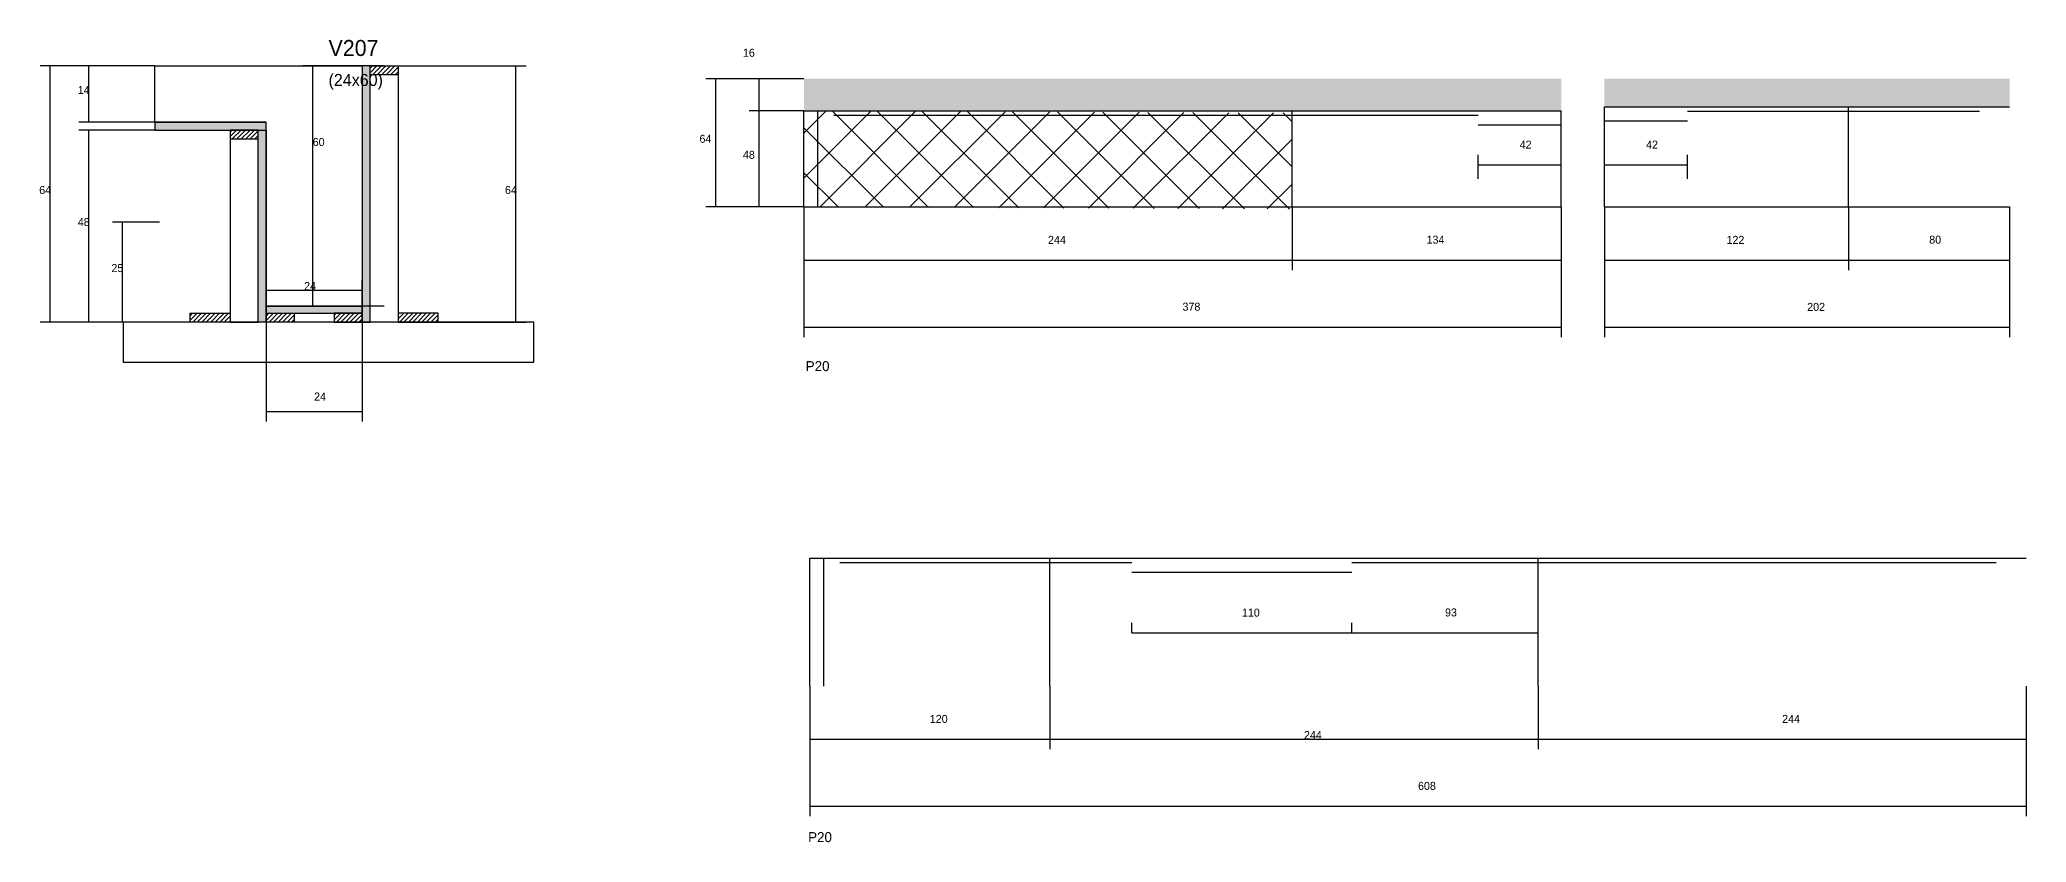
# Model space of a CAD drawing. Header units: metres. Extents: x 3217 to 5468, y 7871 to 9160.
# Drawn here: x 4421 to 5414, y 8759 to 9160 of the extents above; entities that cross this region are included whole.
import ezdxf

# ---------------------------------------------------------------- set-up
doc = ezdxf.new("R2010")
doc.units = ezdxf.units.M
for name, color, linetype in [('CONCRETO', 251, 'Continuous'), ('COTA', 241, 'Continuous'), ('Cota Seção (2x)', 4, 'Continuous'), ('Hachura', 253, 'Continuous'), ('Madeira', 126, 'Continuous'), ('NOMENCLATURA', 7, 'Continuous'), ('Painéis', 200, 'Continuous'), ('REAPROVEITAMENTO', 251, 'Continuous'), ('SARR_2.2x7', 40, 'Continuous'), ('Texto Seção', 7, 'Continuous')]:
    doc.layers.add(name, color=color, linetype=linetype)

msp = doc.modelspace()

# ---------------------------------------------------------------- hatches: boundary and pattern name
at = {"layer": 'COTA'}
h = msp.add_hatch(dxfattribs=at)
h.set_pattern_fill('AR-CONC', scale=0.03)
h.paths.add_polyline_path([(5181.6, 9140.8), (4803.1, 9140.8), (4803.1, 9140.8), (4803.1, 9124.8), (4803.1, 9124.8), (5181.6, 9124.8), (5181.6, 9124.8), (5181.6, 9140.8)])
h = msp.add_hatch(dxfattribs=at)
h.set_pattern_fill('AR-CONC', scale=0.03)
h.paths.add_polyline_path([(5405.7, 9126.8), (5405.7, 9140.8), (5405.7, 9140.8), (5203.2, 9140.8), (5203.2, 9140.8), (5203.2, 9126.8), (5203.2, 9126.8), (5405.7, 9126.8)])
at = {"layer": 'Hachura'}
h = msp.add_hatch(color=8, dxfattribs=at)
h.dxf.hatch_style = 1
h.paths.add_polyline_path([(4586.3, 9147.2), (4582.3, 9147.2), (4582.3, 9147.2), (4582.3, 9019.2), (4582.3, 9019.2), (4586.3, 9019.2), (4586.3, 9019.2), (4586.3, 9147.2)])
h = msp.add_hatch(dxfattribs=at)
h.set_pattern_fill('ANSI31', scale=0.5)
h.paths.add_polyline_path([(4586.3, 9142.8), (4586.3, 9147.2), (4586.3, 9147.2), (4600.3, 9147.2), (4600.3, 9147.2), (4600.3, 9142.8), (4600.3, 9142.8), (4586.3, 9142.8)])
h = msp.add_hatch(color=8, dxfattribs=at)
h.dxf.hatch_style = 1
h.paths.add_polyline_path([(4534.3, 9115.2), (4534.3, 9119.2), (4534.3, 9119.2), (4478.7, 9119.2), (4478.7, 9119.2), (4478.7, 9115.2), (4478.7, 9115.2), (4534.3, 9115.2)])
h = msp.add_hatch(dxfattribs=at)
h.set_pattern_fill('ANSI31', scale=0.5)
h.paths.add_polyline_path([(4530.3, 9110.8), (4530.3, 9115.2), (4530.3, 9115.2), (4516.3, 9115.2), (4516.3, 9115.2), (4516.3, 9110.8), (4516.3, 9110.8), (4530.3, 9110.8)])
h = msp.add_hatch(color=8, dxfattribs=at)
h.dxf.hatch_style = 1
h.paths.add_polyline_path([(4530.3, 9119.2), (4534.3, 9119.2), (4534.3, 9119.2), (4534.3, 9019.2), (4534.3, 9019.2), (4530.3, 9019.2), (4530.3, 9019.2), (4530.3, 9119.2)])
h = msp.add_hatch(color=8, dxfattribs=at)
h.dxf.hatch_style = 1
h.paths.add_polyline_path([(4582.3, 9023.6), (4582.3, 9027.2), (4582.3, 9027.2), (4534.3, 9027.2), (4534.3, 9027.2), (4534.3, 9023.6), (4534.3, 9023.6), (4582.3, 9023.6)])
h = msp.add_hatch(dxfattribs=at)
h.set_pattern_fill('ANSI31', scale=0.5)
h.paths.add_polyline_path([(4496.3, 9019.2), (4496.3, 9023.6), (4496.3, 9023.6), (4516.3, 9023.6), (4516.3, 9023.6), (4516.3, 9019.2), (4516.3, 9019.2), (4496.3, 9019.2)])
h = msp.add_hatch(dxfattribs=at)
h.set_pattern_fill('ANSI31', scale=0.5)
h.paths.add_polyline_path([(4534.3, 9019.2), (4534.3, 9023.6), (4534.3, 9023.6), (4548.3, 9023.6), (4548.3, 9023.6), (4548.3, 9019.2), (4548.3, 9019.2), (4534.3, 9019.2)])
h = msp.add_hatch(dxfattribs=at)
h.set_pattern_fill('ANSI31', scale=0.5)
h.paths.add_polyline_path([(4582.3, 9019.2), (4582.3, 9023.6), (4582.3, 9023.6), (4568.3, 9023.6), (4568.3, 9023.6), (4568.3, 9019.2), (4568.3, 9019.2), (4582.3, 9019.2)])
h = msp.add_hatch(dxfattribs=at)
h.set_pattern_fill('ANSI31', scale=0.5)
h.paths.add_polyline_path([(4620.3, 9019.2), (4620.3, 9023.6), (4620.3, 9023.6), (4600.3, 9023.6), (4600.3, 9023.6), (4600.3, 9019.2), (4600.3, 9019.2), (4620.3, 9019.2)])
at = {"layer": 'REAPROVEITAMENTO'}
h = msp.add_hatch(dxfattribs=at)
h.set_pattern_fill('ANSI37', scale=5)
h.paths.add_polyline_path([(4803.1, 9124.8), (4803.1, 9076.8), (4803.1, 9076.8), (5047.1, 9075.7), (5047.1, 9075.7), (5047.1, 9123.7), (5047.1, 9123.7), (4803.1, 9124.8)])

# ---------------------------------------------------------------- linework, layer by layer
at = {"layer": 'CONCRETO'}
msp.add_lwpolyline([(4478.7, 9119.2), (4478.7, 9147.2), (4582.3, 9147.2), (4582.3, 9119.2), (4582.3, 9119.2), (4582.3, 9027.2), (4534.3, 9027.2), (4534.3, 9119.2)], close=True, dxfattribs=at)
at = {"layer": 'COTA'}
for p, q in [((4478.7, 9147.2), (4421.4, 9147.2)), ((4426.4, 9019.2), (4426.4, 9147.2)), ((4478.7, 9147.2), (4440.7, 9147.2)), ((4445.7, 9119.2), (4445.7, 9147.2)), ((4600.3, 9147.2), (4664.2, 9147.2)), ((4659.2, 9019.2), (4659.2, 9147.2)), ((4803.1, 9140.8), (4754, 9140.8)), ((4759, 9076.8), (4759, 9140.8)), ((4803.1, 9140.8), (4775.7, 9140.8)), ((4780.7, 9124.8), (4780.7, 9140.8)), ((4803.1, 9124.8), (4775.7, 9124.8)), ((4803.1, 9124.8), (4775.7, 9124.8)), ((4780.7, 9076.8), (4780.7, 9124.8)), ((4478.7, 9119.2), (4440.7, 9119.2)), ((4478.7, 9115.2), (4440.7, 9115.2)), ((4445.7, 9019.2), (4445.7, 9115.2)), ((5140.1, 9090.8), (5140.1, 9102.8)), ((5140.1, 9097.8), (5181.6, 9097.8)), ((5181.6, 9090.8), (5181.6, 9102.8)), ((5203.2, 9090.8), (5203.2, 9102.8)), ((5203.2, 9097.8), (5244.7, 9097.8)), ((5244.7, 9090.8), (5244.7, 9102.8)), ((4803.1, 9076.8), (4754, 9076.8)), ((4803.1, 9076.8), (4775.7, 9076.8)), ((4803.1, 9076.8), (4803.1, 9045.2)), ((4803.1, 9076.8), (4803.1, 9011.7)), ((5047.1, 9076.8), (5047.1, 9045.2)), ((5047.1, 9076.8), (5047.1, 9045.2)), ((5181.6, 9076.8), (5181.6, 9045.2)), ((5181.6, 9076.8), (5181.6, 9011.7)), ((5203.2, 9076.8), (5203.2, 9045.2)), ((5203.2, 9076.8), (5203.2, 9011.7)), ((5325.2, 9076.8), (5325.2, 9045.2)), ((5325.2, 9076.8), (5325.2, 9045.2)), ((5405.7, 9076.8), (5405.7, 9045.2)), ((5405.7, 9076.8), (5405.7, 9011.7)), ((4481, 9069.2), (4457.5, 9069.2)), ((4462.5, 9019.2), (4462.5, 9069.2)), ((4803.1, 9050.2), (5047.1, 9050.2)), ((5047.1, 9050.2), (5181.6, 9050.2)), ((5203.2, 9050.2), (5325.2, 9050.2)), ((5325.2, 9050.2), (5405.7, 9050.2)), ((4500.7, 9019.2), (4421.4, 9019.2)), ((4500.7, 9019.2), (4440.7, 9019.2)), ((4481, 9019.2), (4457.5, 9019.2)), ((4534.3, 9019.2), (4534.3, 8969.5)), ((4582.3, 9019.2), (4582.3, 8969.5)), ((4615.9, 9019.2), (4664.2, 9019.2)), ((4803.1, 9016.7), (5181.6, 9016.7)), ((5203.2, 9016.7), (5405.7, 9016.7)), ((4534.3, 8974.5), (4582.3, 8974.5)), ((4967, 8863.9), (4967, 8868.9)), ((5077, 8863.9), (5077, 8868.9)), ((5077, 8863.9), (5077, 8868.9)), ((5170, 8863.9), (5170, 8868.9)), ((4967, 8863.9), (5077, 8863.9)), ((5077, 8863.9), (5170, 8863.9)), ((4806, 8837.3), (4806, 8805.8)), ((4806, 8837.3), (4806, 8772.3)), ((4926, 8837.3), (4926, 8805.8)), ((4926, 8837.3), (4926, 8805.8)), ((5170, 8837.3), (5170, 8805.8)), ((5170, 8837.3), (5170, 8805.8)), ((5414, 8837.3), (5414, 8805.8)), ((5414, 8837.3), (5414, 8772.3)), ((4806, 8810.8), (4926, 8810.8)), ((4926, 8810.8), (5170, 8810.8)), ((5170, 8810.8), (5414, 8810.8)), ((4806, 8777.3), (5414, 8777.3))]:
    msp.add_line(p, q, dxfattribs=at)
at = {"layer": 'Cota Seção (2x)'}
for p, q in [((4593.3, 9147.2), (4552.6, 9147.2)), ((4557.6, 9027.2), (4557.6, 9147.2)), ((4534.3, 9019.2), (4534.3, 9040.2)), ((4534.3, 9035.2), (4582.3, 9035.2)), ((4582.3, 9019.2), (4582.3, 9040.2)), ((4593.3, 9027.2), (4552.6, 9027.2))]:
    msp.add_line(p, q, dxfattribs=at)
at = {"layer": 'Madeira'}
for points in [[(4586.3, 9142.8), (4586.3, 9147.2), (4600.3, 9147.2), (4600.3, 9142.8)], [(4586.3, 9147.2), (4600.3, 9147.2), (4600.3, 9019.2), (4586.3, 9019.2)], [(4530.3, 9110.8), (4530.3, 9115.2), (4516.3, 9115.2), (4516.3, 9110.8)], [(4530.3, 9115.2), (4516.3, 9115.2), (4516.3, 9019.2), (4530.3, 9019.2)], [(4462.9, 8999.2), (4668.1, 8999.2), (4668.1, 9019.2), (4462.9, 9019.2)], [(4496.3, 9019.2), (4496.3, 9023.6), (4516.3, 9023.6), (4516.3, 9019.2)], [(4534.3, 9019.2), (4534.3, 9023.6), (4548.3, 9023.6), (4548.3, 9019.2)], [(4582.3, 9019.2), (4582.3, 9023.6), (4568.3, 9023.6), (4568.3, 9019.2)], [(4620.3, 9019.2), (4620.3, 9023.6), (4600.3, 9023.6), (4600.3, 9019.2)]]:
    msp.add_lwpolyline(points, close=True, dxfattribs=at)
at = {"layer": 'Painéis'}
for p, q in [((4803.1, 9124.8), (5181.6, 9124.8)), ((4803.1, 9076.8), (4803.1, 9124.8)), ((5047.1, 9076.8), (5047.1, 9124.8)), ((5181.6, 9076.8), (5181.6, 9124.8)), ((5203.2, 9126.8), (5405.7, 9126.8)), ((5203.2, 9076.8), (5203.2, 9126.8)), ((5325.2, 9076.8), (5325.2, 9126.8)), ((4478.7, 9119.2), (4534.3, 9119.2)), ((4803.1, 9076.8), (5181.6, 9076.8)), ((5203.2, 9076.8), (5405.7, 9076.8)), ((4534.3, 9027.2), (4582.3, 9027.2)), ((4806, 8901.3), (5414, 8901.3)), ((4806, 8837.3), (4806, 8901.3)), ((4926, 8837.3), (4926, 8901.3)), ((5170, 8837.3), (5170, 8901.3))]:
    msp.add_line(p, q, dxfattribs=at)
for points in [[(4586.3, 9147.2), (4582.3, 9147.2), (4582.3, 9019.2), (4586.3, 9019.2)], [(4534.3, 9115.2), (4534.3, 9119.2), (4478.7, 9119.2), (4478.7, 9115.2)], [(4530.3, 9115.2), (4534.3, 9115.2), (4534.3, 9019.2), (4530.3, 9019.2)], [(4582.3, 9023.6), (4582.3, 9027.2), (4534.3, 9027.2), (4534.3, 9023.6)]]:
    msp.add_lwpolyline(points, close=True, dxfattribs=at)
at = {"layer": 'SARR_2.2x7'}
for p, q in [((4810.1, 9076.8), (4810.1, 9124.8)), ((5244.7, 9124.6), (5325.2, 9124.6)), ((5325.2, 9124.6), (5390.7, 9124.6)), ((4818.1, 9122.6), (5047.1, 9122.6)), ((5047.1, 9122.6), (5140.1, 9122.6)), ((5140.1, 9117.8), (5181.6, 9117.8)), ((5203.2, 9119.8), (5244.7, 9119.8)), ((4813, 8837.3), (4813, 8901.3)), ((4821, 8899.1), (4926, 8899.1)), ((4926, 8899.1), (4967, 8899.1)), ((5077, 8899.1), (5170, 8899.1)), ((5170, 8899.1), (5399, 8899.1)), ((4967, 8894.3), (5077, 8894.3))]:
    msp.add_line(p, q, dxfattribs=at)

# ---------------------------------------------------------------- texts
at = {"layer": 'COTA'}
for s, p in [('16', (4772.6, 9151.8)), ('14', (4440.2, 9133.2)), ('64', (4750.9, 9108.8)), ('48', (4772.6, 9100.8)), ('42', (5160.8, 9105.9)), ('42', (5224, 9105.9)), ('64', (4420.9, 9083.2)), ('64', (4653.7, 9083.2)), ('48', (4440.2, 9067.2)), ('244', (4925.1, 9058.3)), ('134', (5114.3, 9058.4)), ('122', (5264.2, 9058.3)), ('80', (5365.5, 9058.4)), ('25', (4457, 9044.2)), ('378', (4992.3, 9024.9)), ('202', (5304.5, 9024.8)), ('24', (4558.3, 8980)), ('110', (5022, 8872)), ('93', (5123.5, 8872.1)), ('120', (4866, 8818.9)), ('244', (5292, 8818.9)), ('244', (5053, 8810.8)), ('608', (5110, 8785.4))]:
    msp.add_text(s, height=4, dxfattribs=at).set_placement(p)
at = {"layer": 'Cota Seção (2x)'}
for s, p in [('60', (4557.6, 9107.2)), ('24', (4553.3, 9035.2))]:
    msp.add_text(s, height=4, dxfattribs=at).set_placement(p)
at = {"layer": 'NOMENCLATURA'}
for p in [(4804, 8994.7), (4805.2, 8759.3)]:
    msp.add_text('P20', height=5, dxfattribs=at).set_placement(p)
at = {"layer": 'Texto Seção'}
for s, height, p in [('V207', 8, (4565.5, 9152.2)), ('(24x60)', 6, (4565.5, 9137.2))]:
    msp.add_text(s, height=height, dxfattribs=at).set_placement(p)

doc.saveas('drawing.dxf')
